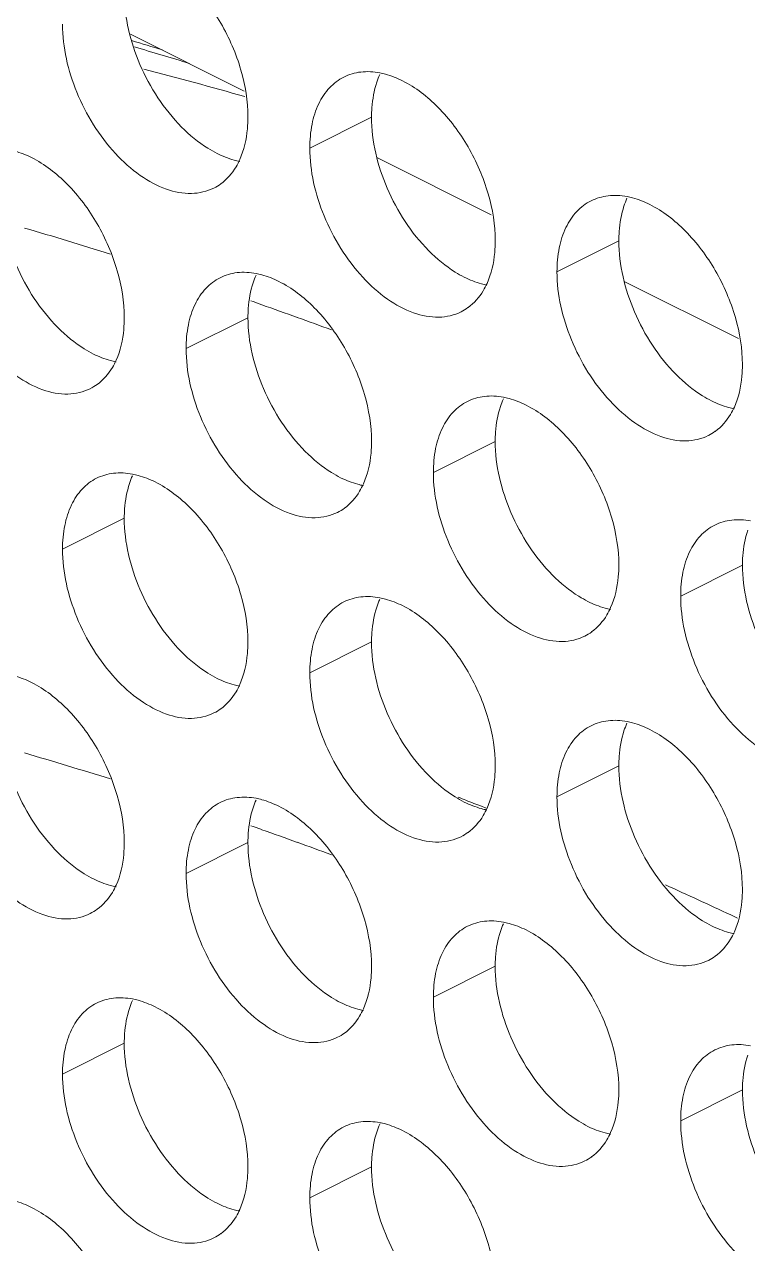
# Model space of a CAD drawing. Header units: millimetres. Extents: x 0 to 2524, y 0 to 1785.
# Drawn here: x 1862.5 to 1869.12, y 888.95 to 900.1 of the extents above; entities that cross this region are included whole.
import ezdxf

# ---------------------------------------------------------------- set-up
doc = ezdxf.new("R2010")
doc.units = ezdxf.units.MM
doc.header["$LTSCALE"] = 0.1
doc.layers.add('标注', color=251, linetype='Continuous', lineweight=9)

msp = doc.modelspace()

# ---------------------------------------------------------------- linework, layer by layer
at = {"layer": '标注'}
for p, q in [((1863.476, 900.007), (1864.515, 899.487)), ((1865.682, 899.25), (1865.117, 898.967)), ((1865.738, 898.876), (1866.778, 898.356)), ((1867.945, 898.118), (1867.379, 897.835)), ((1868.001, 897.744), (1869.041, 897.224)), ((1864.599, 897.562), (1864.577, 897.569)), ((1864.678, 897.534), (1864.599, 897.562)), ((1864.551, 897.415), (1863.985, 897.132)), ((1866.814, 896.284), (1866.248, 896.001)), ((1863.419, 895.581), (1862.854, 895.298)), ((1869.076, 895.153), (1868.511, 894.87)), ((1865.682, 894.45), (1865.117, 894.167)), ((1867.945, 893.318), (1867.379, 893.035)), ((1866.618, 892.974), (1866.672, 892.953)), ((1866.672, 892.953), (1866.731, 892.929)), ((1864.599, 892.762), (1864.577, 892.769)), ((1864.678, 892.734), (1864.599, 892.762)), ((1864.551, 892.615), (1863.985, 892.332)), ((1868.969, 891.954), (1869.03, 891.925)), ((1866.814, 891.484), (1866.248, 891.201)), ((1863.419, 890.781), (1862.854, 890.498)), ((1869.076, 890.353), (1868.511, 890.07)), ((1865.682, 889.65), (1865.117, 889.367))]:
    msp.add_line(p, q, dxfattribs=at)
for centre, radius, start, end in [((1851.874, 860.634), 40.994, 73.1311, 73.5441), ((1852.033, 860.635), 40.9, 72.9616, 73.7006), ((1853.91, 862.203), 38.717, 74.0901, 75.5098), ((1866.427, 899.339), 0.734, 155.8796, 161.7803), ((1864.037, 899.006), 0.453, 296.5256, 305.9034), ((1868.689, 898.207), 0.734, 155.8796, 161.7803), ((1851.179, 859.444), 40.411, 72.5573, 73.7232), ((1865.295, 897.504), 0.734, 155.8796, 161.7803), ((1850.332, 856.891), 43.1, 70.0992, 70.5572), ((1850.171, 856.448), 43.572, 69.6619, 70.0992), ((1866.299, 897.875), 0.453, 296.5256, 305.9034), ((1862.905, 897.172), 0.453, 296.5256, 305.9034), ((1867.558, 896.373), 0.734, 155.8796, 161.7803), ((1868.562, 896.743), 0.453, 296.5256, 305.9034), ((1864.164, 895.67), 0.734, 155.8796, 161.7803), ((1865.168, 896.04), 0.453, 296.5256, 305.9034), ((1866.427, 894.539), 0.734, 155.8796, 161.7803), ((1867.431, 894.909), 0.453, 296.5256, 305.9034), ((1864.037, 894.206), 0.453, 296.5256, 305.9034), ((1868.689, 893.407), 0.734, 155.8796, 161.7803), ((1851.179, 854.644), 40.411, 72.5573, 73.7232), ((1865.295, 892.704), 0.734, 155.8796, 161.7803), ((1850.978, 853.836), 42.147, 68.2177, 68.4277), ((1850.332, 852.091), 43.1, 70.0992, 70.5572), ((1866.299, 893.075), 0.453, 296.5256, 305.9034), ((1850.171, 851.648), 43.572, 69.6619, 70.0992), ((1849.654, 850.747), 45.509, 64.8858, 65.7125), ((1862.905, 892.372), 0.453, 296.5256, 305.9034), ((1867.558, 891.573), 0.734, 155.8796, 161.7803), ((1868.562, 891.943), 0.453, 296.5256, 305.9034), ((1864.164, 890.87), 0.734, 155.8796, 161.7803), ((1865.168, 891.24), 0.453, 296.5256, 305.9034), ((1866.427, 889.739), 0.734, 155.8796, 161.7803), ((1867.431, 890.109), 0.453, 296.5256, 305.9034), ((1864.037, 889.406), 0.453, 296.5256, 305.9034)]:
    msp.add_arc(centre, radius, start, end, dxfattribs=at)
for points, knots in [([(1863.702, 900.713), (1863.823, 900.653), (1864.054, 900.472), (1864.32, 900.114), (1864.501, 899.696), (1864.551, 899.395), (1864.551, 899.25)], [0, 0, 0, 0, 0.229676, 0.488215, 0.753207, 1, 1, 1, 1]), ([(1863.943, 899.159), (1863.782, 899.322), (1863.531, 899.709), (1863.419, 900.159), (1863.419, 900.381)], [0, 0, 0, 0, 0.508684, 1, 1, 1, 1]), ([(1864.239, 898.601), (1864.176, 898.569), (1864.026, 898.535), (1863.789, 898.583), (1863.55, 898.714), (1863.242, 898.991), (1862.956, 899.454), (1862.854, 899.886), (1862.854, 900.098)], [0, 0, 0, 0, 0.090718, 0.191742, 0.308104, 0.439279, 0.725532, 1, 1, 1, 1]), ([(1865.428, 899.616), (1865.477, 899.64), (1865.587, 899.672), (1865.701, 899.665), (1865.757, 899.654)], [0, 0, 0, 0, 0.482538, 1, 1, 1, 1]), ([(1865.757, 899.654), (1865.775, 899.651), (1865.846, 899.634), (1865.915, 899.607), (1865.965, 899.582)], [0, 0, 0, 0, 0.238696, 1, 1, 1, 1]), ([(1865.117, 898.967), (1865.117, 899.04), (1865.129, 899.179), (1865.188, 899.369), (1865.287, 899.521), (1865.38, 899.591), (1865.428, 899.616)], [0, 0, 0, 0, 0.289235, 0.54966, 0.782932, 1, 1, 1, 1]), ([(1865.682, 899.25), (1865.682, 899.278), (1865.686, 899.385), (1865.705, 899.493), (1865.73, 899.568)], [0, 0, 0, 0, 0.264225, 1, 1, 1, 1]), ([(1865.965, 899.582), (1866.086, 899.521), (1866.316, 899.341), (1866.582, 898.983), (1866.764, 898.564), (1866.814, 898.263), (1866.814, 898.118)], [0, 0, 0, 0, 0.229676, 0.488215, 0.753207, 1, 1, 1, 1]), ([(1864.551, 899.25), (1864.551, 899.214), (1864.545, 899.082), (1864.516, 898.949), (1864.476, 898.861)], [0, 0, 0, 0, 0.268874, 1, 1, 1, 1]), ([(1866.206, 898.028), (1866.044, 898.19), (1865.793, 898.577), (1865.682, 899.028), (1865.682, 899.25)], [0, 0, 0, 0, 0.508684, 1, 1, 1, 1]), ([(1864.268, 898.917), (1864.24, 898.932), (1864.122, 898.998), (1864.016, 899.086), (1863.943, 899.159)], [0, 0, 0, 0, 0.235002, 1, 1, 1, 1]), ([(1862.363, 898.951), (1862.38, 898.948), (1862.452, 898.931), (1862.521, 898.904), (1862.571, 898.879)], [0, 0, 0, 0, 0.238696, 1, 1, 1, 1]), ([(1862.571, 898.879), (1862.692, 898.818), (1862.922, 898.638), (1863.188, 898.28), (1863.369, 897.861), (1863.419, 897.56), (1863.419, 897.415)], [0, 0, 0, 0, 0.229676, 0.488215, 0.753207, 1, 1, 1, 1]), ([(1864.476, 898.845), (1864.459, 898.849), (1864.387, 898.865), (1864.318, 898.892), (1864.268, 898.917)], [0, 0, 0, 0, 0.238696, 1, 1, 1, 1]), ([(1866.502, 897.469), (1866.439, 897.438), (1866.289, 897.404), (1866.051, 897.452), (1865.813, 897.582), (1865.505, 897.86), (1865.219, 898.323), (1865.117, 898.755), (1865.117, 898.967)], [0, 0, 0, 0, 0.090718, 0.191742, 0.308104, 0.439279, 0.725532, 1, 1, 1, 1]), ([(1864.476, 898.861), (1864.466, 898.838), (1864.423, 898.754), (1864.359, 898.68), (1864.302, 898.639)], [0, 0, 0, 0, 0.265525, 1, 1, 1, 1]), ([(1862.812, 897.325), (1862.65, 897.487), (1862.399, 897.875), (1862.288, 898.325), (1862.288, 898.547)], [0, 0, 0, 0, 0.508684, 1, 1, 1, 1]), ([(1867.691, 898.484), (1867.74, 898.508), (1867.85, 898.54), (1867.963, 898.533), (1868.02, 898.523)], [0, 0, 0, 0, 0.482538, 1, 1, 1, 1]), ([(1867.379, 897.835), (1867.379, 897.908), (1867.391, 898.047), (1867.45, 898.237), (1867.55, 898.39), (1867.642, 898.46), (1867.691, 898.484)], [0, 0, 0, 0, 0.289235, 0.54966, 0.782932, 1, 1, 1, 1]), ([(1867.945, 898.118), (1867.945, 898.147), (1867.949, 898.254), (1867.967, 898.361), (1867.992, 898.437)], [0, 0, 0, 0, 0.264225, 1, 1, 1, 1]), ([(1868.02, 898.523), (1868.037, 898.519), (1868.109, 898.503), (1868.178, 898.475), (1868.228, 898.45)], [0, 0, 0, 0, 0.238696, 1, 1, 1, 1]), ([(1868.228, 898.45), (1868.348, 898.39), (1868.579, 898.21), (1868.845, 897.852), (1869.026, 897.433), (1869.076, 897.132), (1869.076, 896.987)], [0, 0, 0, 0, 0.229676, 0.488215, 0.753207, 1, 1, 1, 1]), ([(1863.108, 896.766), (1863.045, 896.735), (1862.895, 896.701), (1862.657, 896.749), (1862.419, 896.879), (1862.111, 897.157), (1861.825, 897.62), (1861.722, 898.052), (1861.722, 898.264)], [0, 0, 0, 0, 0.090718, 0.191742, 0.308104, 0.439279, 0.725532, 1, 1, 1, 1]), ([(1866.814, 898.118), (1866.814, 898.083), (1866.808, 897.95), (1866.779, 897.818), (1866.739, 897.729)], [0, 0, 0, 0, 0.268874, 1, 1, 1, 1]), ([(1868.469, 896.896), (1868.307, 897.059), (1868.056, 897.446), (1867.945, 897.897), (1867.945, 898.118)], [0, 0, 0, 0, 0.508684, 1, 1, 1, 1]), ([(1866.531, 897.786), (1866.502, 897.8), (1866.384, 897.867), (1866.279, 897.954), (1866.206, 898.028)], [0, 0, 0, 0, 0.235002, 1, 1, 1, 1]), ([(1863.985, 897.132), (1863.985, 897.205), (1863.997, 897.344), (1864.056, 897.534), (1864.156, 897.687), (1864.248, 897.757), (1864.297, 897.781)], [0, 0, 0, 0, 0.289235, 0.54966, 0.782932, 1, 1, 1, 1]), ([(1864.297, 897.781), (1864.345, 897.806), (1864.455, 897.837), (1864.569, 897.83), (1864.626, 897.82)], [0, 0, 0, 0, 0.482538, 1, 1, 1, 1]), ([(1864.626, 897.82), (1864.643, 897.816), (1864.715, 897.8), (1864.784, 897.772), (1864.834, 897.747)], [0, 0, 0, 0, 0.238696, 1, 1, 1, 1]), ([(1864.834, 897.747), (1864.954, 897.687), (1865.185, 897.507), (1865.451, 897.149), (1865.632, 896.73), (1865.682, 896.429), (1865.682, 896.284)], [0, 0, 0, 0, 0.229676, 0.488215, 0.753207, 1, 1, 1, 1]), ([(1866.738, 897.714), (1866.721, 897.717), (1866.65, 897.734), (1866.581, 897.761), (1866.531, 897.786)], [0, 0, 0, 0, 0.238696, 1, 1, 1, 1]), ([(1868.764, 896.338), (1868.702, 896.307), (1868.552, 896.273), (1868.314, 896.32), (1868.076, 896.451), (1867.768, 896.729), (1867.482, 897.191), (1867.379, 897.624), (1867.379, 897.835)], [0, 0, 0, 0, 0.090718, 0.191742, 0.308104, 0.439279, 0.725532, 1, 1, 1, 1]), ([(1864.551, 897.415), (1864.551, 897.444), (1864.555, 897.551), (1864.573, 897.659), (1864.598, 897.734)], [0, 0, 0, 0, 0.264225, 1, 1, 1, 1]), ([(1866.739, 897.729), (1866.729, 897.706), (1866.685, 897.622), (1866.621, 897.548), (1866.565, 897.508)], [0, 0, 0, 0, 0.265525, 1, 1, 1, 1]), ([(1863.419, 897.415), (1863.419, 897.38), (1863.414, 897.247), (1863.385, 897.115), (1863.345, 897.026)], [0, 0, 0, 0, 0.268874, 1, 1, 1, 1]), ([(1865.075, 896.193), (1864.913, 896.356), (1864.662, 896.743), (1864.551, 897.194), (1864.551, 897.415)], [0, 0, 0, 0, 0.508684, 1, 1, 1, 1]), ([(1863.137, 897.083), (1863.108, 897.097), (1862.99, 897.164), (1862.885, 897.251), (1862.812, 897.325)], [0, 0, 0, 0, 0.235002, 1, 1, 1, 1]), ([(1863.344, 897.011), (1863.327, 897.014), (1863.256, 897.031), (1863.187, 897.058), (1863.137, 897.083)], [0, 0, 0, 0, 0.238696, 1, 1, 1, 1]), ([(1865.37, 895.635), (1865.308, 895.604), (1865.158, 895.57), (1864.92, 895.617), (1864.682, 895.748), (1864.374, 896.026), (1864.088, 896.488), (1863.985, 896.921), (1863.985, 897.132)], [0, 0, 0, 0, 0.090718, 0.191742, 0.308104, 0.439279, 0.725532, 1, 1, 1, 1]), ([(1863.345, 897.026), (1863.335, 897.004), (1863.291, 896.92), (1863.227, 896.845), (1863.171, 896.805)], [0, 0, 0, 0, 0.265525, 1, 1, 1, 1]), ([(1869.076, 896.987), (1869.076, 896.951), (1869.071, 896.819), (1869.041, 896.686), (1869.002, 896.598)], [0, 0, 0, 0, 0.268874, 1, 1, 1, 1]), ([(1868.794, 896.655), (1868.765, 896.669), (1868.647, 896.735), (1868.542, 896.823), (1868.469, 896.896)], [0, 0, 0, 0, 0.235002, 1, 1, 1, 1]), ([(1866.248, 896.001), (1866.248, 896.074), (1866.26, 896.213), (1866.319, 896.403), (1866.418, 896.555), (1866.511, 896.626), (1866.56, 896.65)], [0, 0, 0, 0, 0.289235, 0.54966, 0.782932, 1, 1, 1, 1]), ([(1866.56, 896.65), (1866.608, 896.674), (1866.718, 896.706), (1866.832, 896.699), (1866.889, 896.688)], [0, 0, 0, 0, 0.482538, 1, 1, 1, 1]), ([(1866.889, 896.688), (1866.906, 896.685), (1866.978, 896.668), (1867.046, 896.641), (1867.096, 896.616)], [0, 0, 0, 0, 0.238696, 1, 1, 1, 1]), ([(1869.001, 896.583), (1868.984, 896.586), (1868.912, 896.602), (1868.844, 896.63), (1868.794, 896.655)], [0, 0, 0, 0, 0.238696, 1, 1, 1, 1]), ([(1866.814, 896.284), (1866.814, 896.312), (1866.817, 896.42), (1866.836, 896.527), (1866.861, 896.602)], [0, 0, 0, 0, 0.264225, 1, 1, 1, 1]), ([(1867.096, 896.616), (1867.217, 896.556), (1867.448, 896.375), (1867.714, 896.017), (1867.895, 895.599), (1867.945, 895.297), (1867.945, 895.153)], [0, 0, 0, 0, 0.229676, 0.488215, 0.753207, 1, 1, 1, 1]), ([(1869.002, 896.598), (1868.991, 896.575), (1868.948, 896.491), (1868.884, 896.417), (1868.828, 896.376)], [0, 0, 0, 0, 0.265525, 1, 1, 1, 1]), ([(1865.399, 895.952), (1865.371, 895.966), (1865.253, 896.032), (1865.148, 896.12), (1865.075, 896.193)], [0, 0, 0, 0, 0.235002, 1, 1, 1, 1]), ([(1865.682, 896.284), (1865.682, 896.248), (1865.677, 896.116), (1865.647, 895.983), (1865.608, 895.895)], [0, 0, 0, 0, 0.268874, 1, 1, 1, 1]), ([(1867.337, 895.062), (1867.176, 895.225), (1866.925, 895.612), (1866.814, 896.062), (1866.814, 896.284)], [0, 0, 0, 0, 0.508684, 1, 1, 1, 1]), ([(1863.166, 895.947), (1863.214, 895.971), (1863.324, 896.003), (1863.438, 895.996), (1863.495, 895.985)], [0, 0, 0, 0, 0.482538, 1, 1, 1, 1]), ([(1863.495, 895.985), (1863.512, 895.982), (1863.583, 895.965), (1863.652, 895.938), (1863.702, 895.913)], [0, 0, 0, 0, 0.238696, 1, 1, 1, 1]), ([(1867.633, 894.504), (1867.57, 894.472), (1867.421, 894.438), (1867.183, 894.486), (1866.944, 894.617), (1866.637, 894.894), (1866.351, 895.357), (1866.248, 895.789), (1866.248, 896.001)], [0, 0, 0, 0, 0.090718, 0.191742, 0.308104, 0.439279, 0.725532, 1, 1, 1, 1]), ([(1862.854, 895.298), (1862.854, 895.371), (1862.866, 895.51), (1862.925, 895.7), (1863.024, 895.852), (1863.117, 895.923), (1863.166, 895.947)], [0, 0, 0, 0, 0.289235, 0.54966, 0.782932, 1, 1, 1, 1]), ([(1863.419, 895.581), (1863.419, 895.609), (1863.423, 895.717), (1863.442, 895.824), (1863.467, 895.899)], [0, 0, 0, 0, 0.264225, 1, 1, 1, 1]), ([(1863.702, 895.913), (1863.823, 895.853), (1864.054, 895.672), (1864.32, 895.314), (1864.501, 894.896), (1864.551, 894.595), (1864.551, 894.45)], [0, 0, 0, 0, 0.229676, 0.488215, 0.753207, 1, 1, 1, 1]), ([(1865.607, 895.88), (1865.59, 895.883), (1865.518, 895.9), (1865.449, 895.927), (1865.399, 895.952)], [0, 0, 0, 0, 0.238696, 1, 1, 1, 1]), ([(1865.608, 895.895), (1865.597, 895.872), (1865.554, 895.788), (1865.49, 895.714), (1865.434, 895.673)], [0, 0, 0, 0, 0.265525, 1, 1, 1, 1]), ([(1863.943, 894.359), (1863.782, 894.522), (1863.531, 894.909), (1863.419, 895.359), (1863.419, 895.581)], [0, 0, 0, 0, 0.508684, 1, 1, 1, 1]), ([(1868.511, 894.87), (1868.511, 894.943), (1868.523, 895.081), (1868.582, 895.272), (1868.681, 895.424), (1868.774, 895.494), (1868.823, 895.519)], [0, 0, 0, 0, 0.289235, 0.54966, 0.782932, 1, 1, 1, 1]), ([(1868.823, 895.519), (1868.871, 895.543), (1868.981, 895.575), (1869.095, 895.568), (1869.151, 895.557)], [0, 0, 0, 0, 0.482538, 1, 1, 1, 1]), ([(1869.076, 895.153), (1869.076, 895.181), (1869.08, 895.288), (1869.099, 895.396), (1869.124, 895.471)], [0, 0, 0, 0, 0.264225, 1, 1, 1, 1]), ([(1864.239, 893.801), (1864.176, 893.769), (1864.026, 893.735), (1863.789, 893.783), (1863.55, 893.914), (1863.242, 894.191), (1862.956, 894.654), (1862.854, 895.086), (1862.854, 895.298)], [0, 0, 0, 0, 0.090718, 0.191742, 0.308104, 0.439279, 0.725532, 1, 1, 1, 1]), ([(1867.945, 895.153), (1867.945, 895.117), (1867.939, 894.985), (1867.91, 894.852), (1867.87, 894.764)], [0, 0, 0, 0, 0.268874, 1, 1, 1, 1]), ([(1869.6, 893.93), (1869.439, 894.093), (1869.188, 894.48), (1869.076, 894.931), (1869.076, 895.153)], [0, 0, 0, 0, 0.508684, 1, 1, 1, 1]), ([(1867.662, 894.82), (1867.634, 894.835), (1867.516, 894.901), (1867.41, 894.988), (1867.337, 895.062)], [0, 0, 0, 0, 0.235002, 1, 1, 1, 1]), ([(1865.428, 894.816), (1865.477, 894.84), (1865.587, 894.872), (1865.701, 894.865), (1865.757, 894.854)], [0, 0, 0, 0, 0.482538, 1, 1, 1, 1]), ([(1865.757, 894.854), (1865.775, 894.851), (1865.846, 894.834), (1865.915, 894.807), (1865.965, 894.782)], [0, 0, 0, 0, 0.238696, 1, 1, 1, 1]), ([(1869.896, 893.372), (1869.833, 893.341), (1869.683, 893.307), (1869.445, 893.355), (1869.207, 893.485), (1868.899, 893.763), (1868.613, 894.226), (1868.511, 894.658), (1868.511, 894.87)], [0, 0, 0, 0, 0.090718, 0.191742, 0.308104, 0.439279, 0.725532, 1, 1, 1, 1]), ([(1865.117, 894.167), (1865.117, 894.24), (1865.129, 894.379), (1865.188, 894.569), (1865.287, 894.721), (1865.38, 894.791), (1865.428, 894.816)], [0, 0, 0, 0, 0.289235, 0.54966, 0.782932, 1, 1, 1, 1]), ([(1865.682, 894.45), (1865.682, 894.478), (1865.686, 894.585), (1865.705, 894.693), (1865.73, 894.768)], [0, 0, 0, 0, 0.264225, 1, 1, 1, 1]), ([(1865.965, 894.782), (1866.086, 894.721), (1866.316, 894.541), (1866.582, 894.183), (1866.764, 893.764), (1866.814, 893.463), (1866.814, 893.318)], [0, 0, 0, 0, 0.229676, 0.488215, 0.753207, 1, 1, 1, 1]), ([(1867.87, 894.748), (1867.853, 894.752), (1867.781, 894.768), (1867.712, 894.795), (1867.662, 894.82)], [0, 0, 0, 0, 0.238696, 1, 1, 1, 1]), ([(1867.87, 894.764), (1867.86, 894.741), (1867.817, 894.657), (1867.753, 894.583), (1867.696, 894.542)], [0, 0, 0, 0, 0.265525, 1, 1, 1, 1]), ([(1864.551, 894.45), (1864.551, 894.414), (1864.545, 894.282), (1864.516, 894.149), (1864.476, 894.061)], [0, 0, 0, 0, 0.268874, 1, 1, 1, 1]), ([(1866.206, 893.228), (1866.044, 893.39), (1865.793, 893.777), (1865.682, 894.228), (1865.682, 894.45)], [0, 0, 0, 0, 0.508684, 1, 1, 1, 1]), ([(1864.268, 894.117), (1864.24, 894.132), (1864.122, 894.198), (1864.016, 894.286), (1863.943, 894.359)], [0, 0, 0, 0, 0.235002, 1, 1, 1, 1]), ([(1862.363, 894.151), (1862.38, 894.148), (1862.452, 894.131), (1862.521, 894.104), (1862.571, 894.079)], [0, 0, 0, 0, 0.238696, 1, 1, 1, 1]), ([(1862.571, 894.079), (1862.692, 894.018), (1862.922, 893.838), (1863.188, 893.48), (1863.369, 893.061), (1863.419, 892.76), (1863.419, 892.615)], [0, 0, 0, 0, 0.229676, 0.488215, 0.753207, 1, 1, 1, 1]), ([(1864.476, 894.045), (1864.459, 894.049), (1864.387, 894.065), (1864.318, 894.092), (1864.268, 894.117)], [0, 0, 0, 0, 0.238696, 1, 1, 1, 1]), ([(1866.502, 892.669), (1866.439, 892.638), (1866.289, 892.604), (1866.051, 892.652), (1865.813, 892.782), (1865.505, 893.06), (1865.219, 893.523), (1865.117, 893.955), (1865.117, 894.167)], [0, 0, 0, 0, 0.090718, 0.191742, 0.308104, 0.439279, 0.725532, 1, 1, 1, 1]), ([(1864.476, 894.061), (1864.466, 894.038), (1864.423, 893.954), (1864.359, 893.88), (1864.302, 893.839)], [0, 0, 0, 0, 0.265525, 1, 1, 1, 1]), ([(1862.812, 892.525), (1862.65, 892.687), (1862.399, 893.075), (1862.288, 893.525), (1862.288, 893.747)], [0, 0, 0, 0, 0.508684, 1, 1, 1, 1]), ([(1867.691, 893.684), (1867.74, 893.708), (1867.85, 893.74), (1867.963, 893.733), (1868.02, 893.723)], [0, 0, 0, 0, 0.482538, 1, 1, 1, 1]), ([(1867.379, 893.035), (1867.379, 893.108), (1867.391, 893.247), (1867.45, 893.437), (1867.55, 893.59), (1867.642, 893.66), (1867.691, 893.684)], [0, 0, 0, 0, 0.289235, 0.54966, 0.782932, 1, 1, 1, 1]), ([(1867.945, 893.318), (1867.945, 893.347), (1867.949, 893.454), (1867.967, 893.561), (1867.992, 893.637)], [0, 0, 0, 0, 0.264225, 1, 1, 1, 1]), ([(1868.02, 893.723), (1868.037, 893.719), (1868.109, 893.703), (1868.178, 893.675), (1868.228, 893.65)], [0, 0, 0, 0, 0.238696, 1, 1, 1, 1]), ([(1868.228, 893.65), (1868.348, 893.59), (1868.579, 893.41), (1868.845, 893.052), (1869.026, 892.633), (1869.076, 892.332), (1869.076, 892.187)], [0, 0, 0, 0, 0.229676, 0.488215, 0.753207, 1, 1, 1, 1]), ([(1863.108, 891.966), (1863.045, 891.935), (1862.895, 891.901), (1862.657, 891.949), (1862.419, 892.079), (1862.111, 892.357), (1861.825, 892.82), (1861.722, 893.252), (1861.722, 893.464)], [0, 0, 0, 0, 0.090718, 0.191742, 0.308104, 0.439279, 0.725532, 1, 1, 1, 1]), ([(1866.814, 893.318), (1866.814, 893.283), (1866.808, 893.15), (1866.779, 893.018), (1866.739, 892.929)], [0, 0, 0, 0, 0.268874, 1, 1, 1, 1]), ([(1868.469, 892.096), (1868.307, 892.259), (1868.056, 892.646), (1867.945, 893.097), (1867.945, 893.318)], [0, 0, 0, 0, 0.508684, 1, 1, 1, 1]), ([(1866.531, 892.986), (1866.502, 893), (1866.384, 893.067), (1866.279, 893.154), (1866.206, 893.228)], [0, 0, 0, 0, 0.235002, 1, 1, 1, 1]), ([(1863.985, 892.332), (1863.985, 892.405), (1863.997, 892.544), (1864.056, 892.734), (1864.156, 892.887), (1864.248, 892.957), (1864.297, 892.981)], [0, 0, 0, 0, 0.289235, 0.54966, 0.782932, 1, 1, 1, 1]), ([(1864.297, 892.981), (1864.345, 893.006), (1864.455, 893.037), (1864.569, 893.03), (1864.626, 893.02)], [0, 0, 0, 0, 0.482538, 1, 1, 1, 1]), ([(1864.626, 893.02), (1864.643, 893.016), (1864.715, 893), (1864.784, 892.972), (1864.834, 892.947)], [0, 0, 0, 0, 0.238696, 1, 1, 1, 1]), ([(1866.738, 892.914), (1866.721, 892.917), (1866.65, 892.934), (1866.581, 892.961), (1866.531, 892.986)], [0, 0, 0, 0, 0.238696, 1, 1, 1, 1]), ([(1868.764, 891.538), (1868.702, 891.507), (1868.552, 891.473), (1868.314, 891.52), (1868.076, 891.651), (1867.768, 891.929), (1867.482, 892.391), (1867.379, 892.824), (1867.379, 893.035)], [0, 0, 0, 0, 0.090718, 0.191742, 0.308104, 0.439279, 0.725532, 1, 1, 1, 1]), ([(1864.551, 892.615), (1864.551, 892.644), (1864.555, 892.751), (1864.573, 892.859), (1864.598, 892.934)], [0, 0, 0, 0, 0.264225, 1, 1, 1, 1]), ([(1864.834, 892.947), (1864.954, 892.887), (1865.185, 892.707), (1865.451, 892.349), (1865.632, 891.93), (1865.682, 891.629), (1865.682, 891.484)], [0, 0, 0, 0, 0.229676, 0.488215, 0.753207, 1, 1, 1, 1]), ([(1866.739, 892.929), (1866.729, 892.906), (1866.685, 892.822), (1866.621, 892.748), (1866.565, 892.708)], [0, 0, 0, 0, 0.265525, 1, 1, 1, 1]), ([(1863.137, 892.283), (1863.108, 892.297), (1862.99, 892.364), (1862.885, 892.451), (1862.812, 892.525)], [0, 0, 0, 0, 0.235002, 1, 1, 1, 1]), ([(1863.419, 892.615), (1863.419, 892.58), (1863.414, 892.447), (1863.385, 892.315), (1863.345, 892.226)], [0, 0, 0, 0, 0.268874, 1, 1, 1, 1]), ([(1865.075, 891.393), (1864.913, 891.556), (1864.662, 891.943), (1864.551, 892.394), (1864.551, 892.615)], [0, 0, 0, 0, 0.508684, 1, 1, 1, 1]), ([(1865.37, 890.835), (1865.308, 890.804), (1865.158, 890.77), (1864.92, 890.817), (1864.682, 890.948), (1864.374, 891.226), (1864.088, 891.688), (1863.985, 892.121), (1863.985, 892.332)], [0, 0, 0, 0, 0.090718, 0.191742, 0.308104, 0.439279, 0.725532, 1, 1, 1, 1]), ([(1863.344, 892.211), (1863.327, 892.214), (1863.256, 892.231), (1863.187, 892.258), (1863.137, 892.283)], [0, 0, 0, 0, 0.238696, 1, 1, 1, 1]), ([(1863.345, 892.226), (1863.335, 892.204), (1863.291, 892.12), (1863.227, 892.045), (1863.171, 892.005)], [0, 0, 0, 0, 0.265525, 1, 1, 1, 1]), ([(1869.076, 892.187), (1869.076, 892.151), (1869.071, 892.019), (1869.041, 891.886), (1869.002, 891.798)], [0, 0, 0, 0, 0.268874, 1, 1, 1, 1]), ([(1868.794, 891.855), (1868.765, 891.869), (1868.647, 891.935), (1868.542, 892.023), (1868.469, 892.096)], [0, 0, 0, 0, 0.235002, 1, 1, 1, 1]), ([(1866.248, 891.201), (1866.248, 891.274), (1866.26, 891.413), (1866.319, 891.603), (1866.418, 891.755), (1866.511, 891.826), (1866.56, 891.85)], [0, 0, 0, 0, 0.289235, 0.54966, 0.782932, 1, 1, 1, 1]), ([(1866.56, 891.85), (1866.608, 891.874), (1866.718, 891.906), (1866.832, 891.899), (1866.889, 891.888)], [0, 0, 0, 0, 0.482538, 1, 1, 1, 1]), ([(1866.889, 891.888), (1866.906, 891.885), (1866.978, 891.868), (1867.046, 891.841), (1867.096, 891.816)], [0, 0, 0, 0, 0.238696, 1, 1, 1, 1]), ([(1869.001, 891.783), (1868.984, 891.786), (1868.912, 891.802), (1868.844, 891.83), (1868.794, 891.855)], [0, 0, 0, 0, 0.238696, 1, 1, 1, 1]), ([(1866.814, 891.484), (1866.814, 891.512), (1866.817, 891.62), (1866.836, 891.727), (1866.861, 891.802)], [0, 0, 0, 0, 0.264225, 1, 1, 1, 1]), ([(1867.096, 891.816), (1867.217, 891.756), (1867.448, 891.575), (1867.714, 891.217), (1867.895, 890.799), (1867.945, 890.497), (1867.945, 890.353)], [0, 0, 0, 0, 0.229676, 0.488215, 0.753207, 1, 1, 1, 1]), ([(1869.002, 891.798), (1868.991, 891.775), (1868.948, 891.691), (1868.884, 891.617), (1868.828, 891.576)], [0, 0, 0, 0, 0.265525, 1, 1, 1, 1]), ([(1865.399, 891.152), (1865.371, 891.166), (1865.253, 891.232), (1865.148, 891.32), (1865.075, 891.393)], [0, 0, 0, 0, 0.235002, 1, 1, 1, 1]), ([(1865.682, 891.484), (1865.682, 891.448), (1865.677, 891.316), (1865.647, 891.183), (1865.608, 891.095)], [0, 0, 0, 0, 0.268874, 1, 1, 1, 1]), ([(1867.337, 890.262), (1867.176, 890.425), (1866.925, 890.812), (1866.814, 891.262), (1866.814, 891.484)], [0, 0, 0, 0, 0.508684, 1, 1, 1, 1]), ([(1863.166, 891.147), (1863.214, 891.171), (1863.324, 891.203), (1863.438, 891.196), (1863.495, 891.185)], [0, 0, 0, 0, 0.482538, 1, 1, 1, 1]), ([(1863.495, 891.185), (1863.512, 891.182), (1863.583, 891.165), (1863.652, 891.138), (1863.702, 891.113)], [0, 0, 0, 0, 0.238696, 1, 1, 1, 1]), ([(1867.633, 889.704), (1867.57, 889.672), (1867.421, 889.638), (1867.183, 889.686), (1866.944, 889.817), (1866.637, 890.094), (1866.351, 890.557), (1866.248, 890.989), (1866.248, 891.201)], [0, 0, 0, 0, 0.090718, 0.191742, 0.308104, 0.439279, 0.725532, 1, 1, 1, 1]), ([(1862.854, 890.498), (1862.854, 890.571), (1862.866, 890.71), (1862.925, 890.9), (1863.024, 891.052), (1863.117, 891.123), (1863.166, 891.147)], [0, 0, 0, 0, 0.289235, 0.54966, 0.782932, 1, 1, 1, 1]), ([(1863.419, 890.781), (1863.419, 890.809), (1863.423, 890.917), (1863.442, 891.024), (1863.467, 891.099)], [0, 0, 0, 0, 0.264225, 1, 1, 1, 1]), ([(1863.702, 891.113), (1863.823, 891.053), (1864.054, 890.872), (1864.32, 890.514), (1864.501, 890.096), (1864.551, 889.795), (1864.551, 889.65)], [0, 0, 0, 0, 0.229676, 0.488215, 0.753207, 1, 1, 1, 1]), ([(1865.607, 891.08), (1865.59, 891.083), (1865.518, 891.1), (1865.449, 891.127), (1865.399, 891.152)], [0, 0, 0, 0, 0.238696, 1, 1, 1, 1]), ([(1865.608, 891.095), (1865.597, 891.072), (1865.554, 890.988), (1865.49, 890.914), (1865.434, 890.873)], [0, 0, 0, 0, 0.265525, 1, 1, 1, 1]), ([(1863.943, 889.559), (1863.782, 889.722), (1863.531, 890.109), (1863.419, 890.559), (1863.419, 890.781)], [0, 0, 0, 0, 0.508684, 1, 1, 1, 1]), ([(1868.823, 890.719), (1868.871, 890.743), (1868.981, 890.775), (1869.095, 890.768), (1869.151, 890.757)], [0, 0, 0, 0, 0.482538, 1, 1, 1, 1]), ([(1868.511, 890.07), (1868.511, 890.143), (1868.523, 890.281), (1868.582, 890.472), (1868.681, 890.624), (1868.774, 890.694), (1868.823, 890.719)], [0, 0, 0, 0, 0.289235, 0.54966, 0.782932, 1, 1, 1, 1]), ([(1869.076, 890.353), (1869.076, 890.381), (1869.08, 890.488), (1869.099, 890.596), (1869.124, 890.671)], [0, 0, 0, 0, 0.264225, 1, 1, 1, 1]), ([(1864.239, 889.001), (1864.176, 888.969), (1864.026, 888.935), (1863.789, 888.983), (1863.55, 889.114), (1863.242, 889.391), (1862.956, 889.854), (1862.854, 890.286), (1862.854, 890.498)], [0, 0, 0, 0, 0.090718, 0.191742, 0.308104, 0.439279, 0.725532, 1, 1, 1, 1]), ([(1867.945, 890.353), (1867.945, 890.317), (1867.939, 890.185), (1867.91, 890.052), (1867.87, 889.964)], [0, 0, 0, 0, 0.268874, 1, 1, 1, 1]), ([(1869.6, 889.13), (1869.439, 889.293), (1869.188, 889.68), (1869.076, 890.131), (1869.076, 890.353)], [0, 0, 0, 0, 0.508684, 1, 1, 1, 1]), ([(1867.662, 890.02), (1867.634, 890.035), (1867.516, 890.101), (1867.41, 890.188), (1867.337, 890.262)], [0, 0, 0, 0, 0.235002, 1, 1, 1, 1]), ([(1865.428, 890.016), (1865.477, 890.04), (1865.587, 890.072), (1865.701, 890.065), (1865.757, 890.054)], [0, 0, 0, 0, 0.482538, 1, 1, 1, 1]), ([(1865.757, 890.054), (1865.775, 890.051), (1865.846, 890.034), (1865.915, 890.007), (1865.965, 889.982)], [0, 0, 0, 0, 0.238696, 1, 1, 1, 1]), ([(1869.896, 888.572), (1869.833, 888.541), (1869.683, 888.507), (1869.445, 888.555), (1869.207, 888.685), (1868.899, 888.963), (1868.613, 889.426), (1868.511, 889.858), (1868.511, 890.07)], [0, 0, 0, 0, 0.090718, 0.191742, 0.308104, 0.439279, 0.725532, 1, 1, 1, 1]), ([(1865.117, 889.367), (1865.117, 889.44), (1865.129, 889.579), (1865.188, 889.769), (1865.287, 889.921), (1865.38, 889.991), (1865.428, 890.016)], [0, 0, 0, 0, 0.289235, 0.54966, 0.782932, 1, 1, 1, 1]), ([(1865.682, 889.65), (1865.682, 889.678), (1865.686, 889.785), (1865.705, 889.893), (1865.73, 889.968)], [0, 0, 0, 0, 0.264225, 1, 1, 1, 1]), ([(1865.965, 889.982), (1866.086, 889.921), (1866.316, 889.741), (1866.582, 889.383), (1866.764, 888.964), (1866.814, 888.663), (1866.814, 888.518)], [0, 0, 0, 0, 0.229676, 0.488215, 0.753207, 1, 1, 1, 1]), ([(1867.87, 889.948), (1867.853, 889.952), (1867.781, 889.968), (1867.712, 889.995), (1867.662, 890.02)], [0, 0, 0, 0, 0.238696, 1, 1, 1, 1]), ([(1867.87, 889.964), (1867.86, 889.941), (1867.817, 889.857), (1867.753, 889.783), (1867.696, 889.742)], [0, 0, 0, 0, 0.265525, 1, 1, 1, 1]), ([(1864.551, 889.65), (1864.551, 889.614), (1864.545, 889.482), (1864.516, 889.349), (1864.476, 889.261)], [0, 0, 0, 0, 0.268874, 1, 1, 1, 1]), ([(1866.206, 888.428), (1866.044, 888.59), (1865.793, 888.977), (1865.682, 889.428), (1865.682, 889.65)], [0, 0, 0, 0, 0.508684, 1, 1, 1, 1]), ([(1864.268, 889.317), (1864.24, 889.332), (1864.122, 889.398), (1864.016, 889.486), (1863.943, 889.559)], [0, 0, 0, 0, 0.235002, 1, 1, 1, 1]), ([(1862.363, 889.351), (1862.38, 889.348), (1862.452, 889.331), (1862.521, 889.304), (1862.571, 889.279)], [0, 0, 0, 0, 0.238696, 1, 1, 1, 1]), ([(1862.571, 889.279), (1862.692, 889.218), (1862.922, 889.038), (1863.188, 888.68), (1863.369, 888.261), (1863.419, 887.96), (1863.419, 887.815)], [0, 0, 0, 0, 0.229676, 0.488215, 0.753207, 1, 1, 1, 1]), ([(1864.476, 889.245), (1864.459, 889.249), (1864.387, 889.265), (1864.318, 889.292), (1864.268, 889.317)], [0, 0, 0, 0, 0.238696, 1, 1, 1, 1]), ([(1866.502, 887.869), (1866.439, 887.838), (1866.289, 887.804), (1866.051, 887.852), (1865.813, 887.982), (1865.505, 888.26), (1865.219, 888.723), (1865.117, 889.155), (1865.117, 889.367)], [0, 0, 0, 0, 0.090718, 0.191742, 0.308104, 0.439279, 0.725532, 1, 1, 1, 1]), ([(1864.476, 889.261), (1864.466, 889.238), (1864.423, 889.154), (1864.359, 889.08), (1864.302, 889.039)], [0, 0, 0, 0, 0.265525, 1, 1, 1, 1])]:
    msp.add_open_spline(points, degree=3, knots=knots, dxfattribs=at)

doc.saveas('drawing.dxf')
